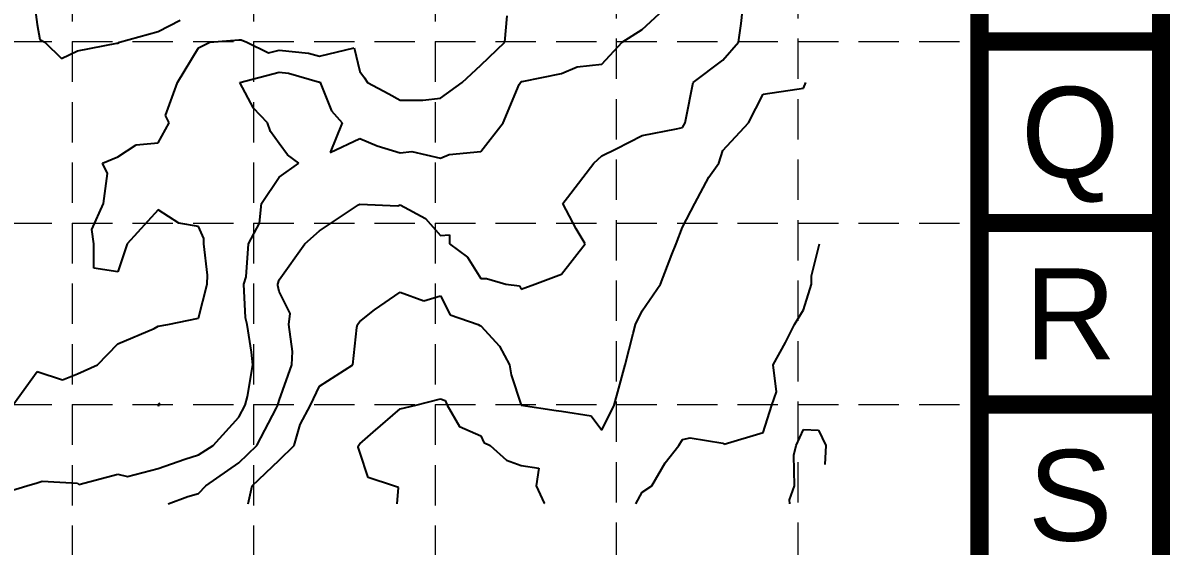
# Model space of a CAD drawing. Header units: inches. Extents: x 2468858 to 2474627, y 7110391 to 7114000.
# Drawn here: x 2474058 to 2474627, y 7112215 to 7112474 of the extents above; entities that cross this region are included whole.
import ezdxf
from ezdxf.enums import TextEntityAlignment as Align

# ---------------------------------------------------------------- set-up
doc = ezdxf.new("R2010")
doc.units = ezdxf.units.IN
doc.header["$MEASUREMENT"] = 0
doc.linetypes.add('HIDDEN', pattern=[0.375, 0.25, -0.125])
for name, color, linetype in [('BASE', 7, 'Continuous'), ('contours', 35, 'Continuous'), ('GRID', 254, 'HIDDEN'), ('SODDED LOT', 2, 'Continuous')]:
    doc.layers.add(name, color=color, linetype=linetype)
doc.styles.get("Standard").update_dxf_attribs({"font": 'ARIAL.TTF'})

msp = doc.modelspace()

# ---------------------------------------------------------------- hatches: boundary and pattern name
at = {"layer": 'SODDED LOT'}
h = msp.add_hatch(dxfattribs=at)
h.set_pattern_fill('ANSI31', color=256, scale=30, style=0)
h.set_pattern_definition([(45, (0, 0), (-2.6516504294, 2.6516504294), [])])
h.paths.add_polyline_path([(2473645.39, 7113690.66), (2473644.98, 7113704.58), (2473380.05, 7113706.22), (2473375.55, 7113692.3), (2473381.69, 7113694.76), (2473634.33, 7113693.94)])
h.paths.add_polyline_path([(2473661.81, 7113026.94), (2473687.47, 7113025.61), (2473728.46, 7113019.28), (2473771.12, 7113012.61), (2473800.78, 7113000.62), (2473816.11, 7112991.96), (2473817.62, 7112992.3), (2473826.58, 7112958.99), (2473778.33, 7112869.43), (2473754.23, 7112818.27), (2473704.86, 7112707.31), (2473675.95, 7112628.52), (2473649.37, 7112551.6), (2473609.35, 7112401.13), (2473621.99, 7112397.24), (2473660.24, 7112541.42), (2473686.99, 7112623.57), (2473721.05, 7112713.98), (2473756.54, 7112795.8), (2473776.21, 7112842.14), (2473803.69, 7112892.8), (2473821.26, 7112931.75), (2473838.19, 7112953.92), (2473843.82, 7112970.36), (2473841.57, 7112984.99), (2473834.36, 7112995.8), (2473821.75, 7113003.46), (2473803.51, 7113011.56), (2473780.76, 7113020.12), (2473754.18, 7113027.78), (2473717.91, 7113032.73), (2473683.75, 7113037.76), (2473675.22, 7113037.54), (2473668.46, 7113034.66), (2473663.02, 7113029.01)])
h.paths.add_polyline_path([(2473971.46, 7113199.84), (2473953.3, 7113211.94), (2473941.19, 7113192.09), (2473861.1, 7113065.57), (2473810.53, 7113087.5), (2473761.17, 7113101.51), (2473720.96, 7113106.99), (2473697.2, 7113110.44), (2473674.12, 7113113.74), (2473679.51, 7113105.34), (2473686.71, 7113099.95), (2473703.5, 7113097.55), (2473742.47, 7113092.16), (2473787.44, 7113083.17), (2473826.42, 7113069.98), (2473851, 7113058.59), (2473862.39, 7113053.19), (2473874.39, 7113053.49), (2473885.78, 7113058.29), (2473895.97, 7113069.68), (2473937.95, 7113137.71), (2473969.87, 7113198.61)])
h.paths.add_polyline_path([(2474189.42, 7113705.55), (2474212.71, 7113695.29), (2474173.05, 7113585.51), (2474125.46, 7113471.59), (2474078.44, 7113374.03), (2473995.24, 7113231.38), (2473980.72, 7113211.84), (2473961.73, 7113224.12), (2474019.25, 7113316.23), (2474060.01, 7113393.26), (2474123.11, 7113525), (2474155.5, 7113608.17)])
h.paths.add_polyline_path([(2472149.87, 7113580.61), (2472139.15, 7113587.25), (2472148.34, 7113599.5), (2472129.96, 7113617.37), (2472301.04, 7113620.95), (2472421.05, 7113670.47), (2472435.86, 7113657.7), (2472418.5, 7113656.68), (2472386.32, 7113644.43), (2472349.55, 7113630.65), (2472301.04, 7113613.8), (2472253.54, 7113608.18), (2472206.05, 7113607.67), (2472182.05, 7113606.65), (2472168.77, 7113602.57), (2472156, 7113590.31)])
h.paths.add_polyline_path([(2472770.94, 7113693.31), (2472783.83, 7113696.4), (2473029.19, 7113695.37), (2473046.2, 7113689.7), (2473045.68, 7113705.68), (2472771.46, 7113707.22)])
h.paths.add_polyline_path([(2472613.26, 7113048.11), (2472742.65, 7113047.89), (2472742.87, 7112984.1), (2472740.21, 7112975.02), (2472732.24, 7112966.82), (2472722.71, 7112964.61), (2472628.32, 7112964.83), (2472620.35, 7112967.71), (2472615.69, 7112974.13), (2472614.14, 7112982.33), (2472613.26, 7112995.17)])
h.paths.add_polyline_path([(2471336.5, 7111475.41), (2471335.53, 7111275.42), (2470491.66, 7111254.32), (2470479.59, 7111328.94), (2470466.02, 7111461.6), (2470553.43, 7111470.9), (2470638.4, 7111473.12)])
h.paths.add_polyline_path([(2473446.67, 7112356.48), (2473471.9, 7112308.47), (2473532.94, 7112257.21), (2473501.2, 7112186.43), (2473329.47, 7112103.43), (2473116.22, 7112035.9), (2473103.2, 7112106.69), (2473072.63, 7112126.65), (2472815.11, 7111934.94), (2472802.33, 7111780.66), (2472622.31, 7111675.22), (2472617.64, 7111803.67), (2472501.02, 7111721.1), (2472320.82, 7111594.38), (2472182.92, 7111519.02), (2472068.92, 7111484.1), (2471932.85, 7111463.88), (2471923.66, 7111337.05), (2471693.82, 7111327.86), (2471696.08, 7111477.57), (2471836.92, 7111477.57), (2471858.78, 7111468.52), (2471876.58, 7111467.89), (2471898.13, 7111477.88), (2471906.24, 7111490.37), (2471909.37, 7111504.1), (2471908.12, 7111517.84), (2471903.75, 7111528.77), (2471899.69, 7111538.75), (2471899.78, 7111997.71), (2471902.82, 7112006.8), (2471908.61, 7112013.14), (2471915.23, 7112016.45), (2471926.26, 7112016.45), (2472502.65, 7112016.18), (2472510.04, 7112014.97), (2472516.23, 7112010.27), (2472519.86, 7112006.24), (2472597.23, 7111900.26), (2472601.63, 7111894), (2472601.97, 7111890.79), (2472601.97, 7111885.88), (2472602.14, 7111880.64), (2472603.49, 7111873.53), (2472605.53, 7111864.06), (2472610.94, 7111855.26), (2472618.72, 7111847.65), (2472625.66, 7111842.74), (2472634.12, 7111839.53), (2472648.17, 7111837.16), (2472661.03, 7111839.36), (2472670.85, 7111843.93), (2472681.25, 7111852.18), (2472689.32, 7111863.68), (2472693.24, 7111876.13), (2472698.54, 7111882.82), (2472979.47, 7112088.66), (2473047.7, 7112135.28), (2473102.11, 7112161.18), (2473168.62, 7112185.36), (2473235.48, 7112199.35), (2473286.97, 7112219.37), (2473338.95, 7112250.36), (2473378.05, 7112286.58), (2473406.65, 7112322.33), (2473434.97, 7112369.64)])
h.paths.add_polyline_path([(2469394.72, 7112321.68), (2469408.62, 7112317.35), (2469404.61, 7112306.55), (2469398.28, 7112300.53), (2469390.56, 7112297.13), (2469383.91, 7112297.75), (2469371.4, 7112301.14), (2469261.63, 7112337.75), (2469252.63, 7112344.02), (2469246.91, 7112352.88), (2469243.9, 7112361.06), (2469244.31, 7112369.38), (2469247.04, 7112379.88), (2469254.13, 7112392.28), (2469258.63, 7112404.82), (2469259.86, 7112413.96), (2469268.32, 7112441.06), (2469285.1, 7112497.6), (2469297.51, 7112549.94), (2469306.04, 7112604.22), (2469344.05, 7112603.83), (2469331.64, 7112539.47), (2469306.04, 7112437.89), (2469285.48, 7112378.57), (2469297.12, 7112353.37)])
h.paths.add_polyline_path([(2469215.25, 7111699.11), (2469133.16, 7111698.8), (2469133.12, 7111837.42), (2469136.78, 7111854.07), (2469131.5, 7111869.1), (2469132.54, 7111935.15), (2469148.79, 7112051.43), (2469175.43, 7112146.92), (2469214.08, 7112259.79), (2469218.22, 7112266.73), (2469223.73, 7112271.92), (2469228.76, 7112275.22), (2469234.9, 7112277.11), (2469242.61, 7112277.42), (2469249.21, 7112276.01), (2469256.45, 7112274.12), (2469362.5, 7112239.2), (2469368.95, 7112235.11), (2469372.09, 7112231.49), (2469374.61, 7112225.05), (2469375.55, 7112217.02), (2469372.57, 7112206.8), (2469260.7, 7112244.71), (2469237.57, 7112231.81), (2469223.88, 7112159.46), (2469213.8, 7112077.45), (2469211.79, 7111997.38), (2469212.59, 7111919.31)])
edge = h.paths.add_edge_path()
edge.add_line((2469946.69, 7111538.54), (2469944.94, 7111523.5))
edge.add_line((2469944.94, 7111523.5), (2469929.5, 7111368.54))
edge.add_line((2469929.5, 7111368.54), (2469627.82, 7111363.41))
edge.add_line((2469627.82, 7111363.41), (2469640.14, 7111528.56))
edge.add_line((2469640.14, 7111528.56), (2469611.1, 7111528.96))
edge.add_line((2469611.1, 7111528.96), (2469563.64, 7111542.06))
edge.add_line((2469563.64, 7111542.06), (2469395.72, 7111608.85))
edge.add_line((2469395.72, 7111608.85), (2469312.31, 7111524.84))
edge.add_line((2469312.31, 7111524.84), (2469259.94, 7111580.22))
edge.add_line((2469259.94, 7111580.22), (2469329.02, 7111646.45))
edge.add_line((2469329.02, 7111646.45), (2469327.64, 7111656.69))
edge.add_line((2469327.64, 7111656.69), (2469327.34, 7111668.01))
edge.add_line((2469327.34, 7111668.01), (2469328.7, 7111676.32))
edge.add_line((2469328.7, 7111676.32), (2469331.57, 7111684.93))
edge.add_line((2469331.57, 7111684.93), (2469335.65, 7111692.02))
edge.add_line((2469335.65, 7111692.02), (2469336.86, 7111699.72))
edge.add_line((2469336.86, 7111699.72), (2469350.6, 7111699.88))
edge.add_line((2469350.6, 7111699.88), (2469349.09, 7111695.19))
edge.add_line((2469349.09, 7111695.19), (2469344.26, 7111688.25))
edge.add_line((2469344.26, 7111688.25), (2469339.88, 7111679.79))
edge.add_arc((2469382.62, 7111662.98), 45.93, 158.5343, 290.6104)
edge.add_arc((2469402.89, 7111601.9), 18.55, 61.3608, 102.7575, ccw=False)
edge.add_line((2469411.78, 7111618.18), (2469554, 7111560.87))
edge.add_line((2469554, 7111560.87), (2469580.43, 7111552.5))
edge.add_line((2469580.43, 7111552.5), (2469597.93, 7111547.75))
edge.add_line((2469597.93, 7111547.75), (2469618.84, 7111543.76))
edge.add_line((2469618.84, 7111543.76), (2469652.78, 7111539.88))
edge.add_line((2469652.78, 7111539.88), (2469703, 7111539.88))
edge.add_line((2469703, 7111539.88), (2469903.74, 7111540.59))
edge.add_line((2469903.74, 7111540.59), (2469929.65, 7111539.77))
edge.add_line((2469929.65, 7111539.77), (2469946.69, 7111538.54))

# ---------------------------------------------------------------- linework, layer by layer
at = {"layer": 'BASE', "color": 9}
msp.add_line((2474532.87, 7113905.23), (2474532.87, 7110485.23), dxfattribs=at)
at = {"layer": 'BASE', "const_width": 9}
for points in [[(2468862.87, 7110395.23), (2474622.87, 7110395.23), (2474622.87, 7113995.23), (2468862.87, 7113995.23)], [(2468952.87, 7110485.23), (2474532.87, 7110485.23), (2474532.87, 7113905.23), (2468952.87, 7113905.23)]]:
    msp.add_lwpolyline(points, close=True, dxfattribs=at)
for points in [[(2474622.87, 7112465.23), (2474532.87, 7112465.23)], [(2474622.87, 7112375.23), (2474532.87, 7112375.23)], [(2474622.87, 7112285.23), (2474532.87, 7112285.23)]]:
    msp.add_lwpolyline(points, dxfattribs=at)
at = {"layer": 'contours'}
for p, q in [((2474064.24, 7112483.6, 591), (2474065.57, 7112473.72, 591)), ((2474365.57, 7112471.18, 593), (2474380.38, 7112484.94, 593)), ((2474414.73, 7112474.1, 594), (2474415.75, 7112484.94, 594)), ((2474297.51, 7112464.94, 592), (2474298.55, 7112477.91, 592)), ((2474065.57, 7112473.72, 591), (2474066.92, 7112466.28, 591)), ((2474125.57, 7112470.17, 591), (2474136.5, 7112475.86, 591)), ((2474413.28, 7112464.94, 594), (2474414.73, 7112474.1, 594)), ((2474066.92, 7112466.28, 591), (2474069.34, 7112464.94, 591)), ((2474106.35, 7112464.94, 591), (2474125.57, 7112470.17, 591)), ((2474151.22, 7112464.94, 592), (2474165.57, 7112466.06, 592)), ((2474165.57, 7112466.06, 592), (2474166.74, 7112466.1, 592)), ((2474166.74, 7112466.1, 592), (2474169.45, 7112464.94, 592)), ((2474355.73, 7112464.94, 593), (2474365.57, 7112471.18, 593)), ((2474069.34, 7112464.94, 591), (2474077.52, 7112456.89, 591)), ((2474077.52, 7112456.89, 591), (2474085.57, 7112460.6, 591)), ((2474085.57, 7112460.6, 591), (2474105.09, 7112464.46, 591)), ((2474105.09, 7112464.46, 591), (2474105.57, 7112464.47, 591)), ((2474105.57, 7112464.47, 591), (2474106.35, 7112464.94, 591)), ((2474135.1, 7112444.94, 592), (2474145.57, 7112462.04, 592)), ((2474145.57, 7112462.04, 592), (2474151.22, 7112464.94, 592)), ((2474169.45, 7112464.94, 592), (2474180.26, 7112459.63, 592)), ((2474180.26, 7112459.63, 592), (2474185.57, 7112461, 592)), ((2474185.57, 7112461, 592), (2474200.16, 7112459.52, 592)), ((2474205.57, 7112457.97, 592), (2474222.78, 7112462.14, 592)), ((2474222.78, 7112462.14, 592), (2474225.57, 7112450.41, 592)), ((2474285.57, 7112453.44, 592), (2474297.51, 7112464.94, 592)), ((2474345.57, 7112453.99, 593), (2474355.73, 7112464.94, 593)), ((2474405.57, 7112455.95, 594), (2474413.28, 7112464.94, 594)), ((2474200.16, 7112459.52, 592), (2474205.57, 7112457.97, 592)), ((2474390.86, 7112444.94, 594), (2474405.57, 7112455.95, 594)), ((2474165.96, 7112444.94, 593), (2474185.57, 7112450.01, 593)), ((2474185.57, 7112450.01, 593), (2474190.18, 7112449.54, 593)), ((2474190.18, 7112449.54, 593), (2474205.57, 7112445.12, 593)), ((2474225.57, 7112450.41, 592), (2474227.94, 7112447.3, 592)), ((2474276.3, 7112444.94, 592), (2474285.57, 7112453.44, 592)), ((2474306.1, 7112445.47, 593), (2474325.57, 7112449.36, 593)), ((2474325.57, 7112449.36, 593), (2474333.37, 7112452.73, 593)), ((2474333.37, 7112452.73, 593), (2474345.57, 7112453.99, 593)), ((2474129.12, 7112428.48, 592), (2474135.1, 7112444.94, 592)), ((2474172.89, 7112432.25, 593), (2474165.96, 7112444.94, 593)), ((2474205.57, 7112445.12, 593), (2474205.82, 7112445.18, 593)), ((2474205.82, 7112445.18, 593), (2474205.88, 7112444.94, 593)), ((2474205.88, 7112444.94, 593), (2474211.49, 7112430.86, 593)), ((2474227.94, 7112447.3, 592), (2474229.27, 7112444.94, 592)), ((2474229.27, 7112444.94, 592), (2474239.91, 7112439.27, 592)), ((2474265.57, 7112437.21, 592), (2474276.3, 7112444.94, 592)), ((2474296.62, 7112424.94, 593), (2474304.57, 7112443.93, 593)), ((2474304.57, 7112443.93, 593), (2474305.17, 7112444.94, 593)), ((2474305.17, 7112444.94, 593), (2474305.57, 7112445.33, 593)), ((2474305.57, 7112445.33, 593), (2474306.1, 7112445.47, 593)), ((2474387.22, 7112426.59, 594), (2474390.86, 7112444.94, 594)), ((2474445.57, 7112442.08, 595), (2474446.8, 7112444.94, 595)), ((2474239.91, 7112439.27, 592), (2474245.57, 7112436.2, 592)), ((2474418.34, 7112424.94, 595), (2474425.57, 7112439.07, 595)), ((2474425.57, 7112439.07, 595), (2474442.21, 7112441.58, 595)), ((2474442.21, 7112441.58, 595), (2474445.57, 7112442.08, 595)), ((2474179.68, 7112424.94, 593), (2474172.89, 7112432.25, 593)), ((2474245.57, 7112436.2, 592), (2474256.74, 7112436.1, 592)), ((2474256.74, 7112436.1, 592), (2474265.57, 7112437.21, 592)), ((2474130.98, 7112424.94, 592), (2474129.12, 7112428.48, 592)), ((2474211.49, 7112430.86, 593), (2474216.83, 7112424.94, 593)), ((2474386.84, 7112424.94, 594), (2474387.22, 7112426.59, 594)), ((2474125.57, 7112415.03, 592), (2474130.98, 7112424.94, 592)), ((2474181.21, 7112420.57, 593), (2474179.68, 7112424.94, 593)), ((2474185.57, 7112414.59, 593), (2474181.21, 7112420.57, 593)), ((2474216.83, 7112424.94, 593), (2474210.86, 7112410.22, 593)), ((2474285.57, 7112410.69, 593), (2474296.62, 7112424.94, 593)), ((2474365.57, 7112418.55, 594), (2474382.58, 7112421.95, 594)), ((2474382.58, 7112421.95, 594), (2474385.57, 7112422.52, 594)), ((2474385.57, 7112422.52, 594), (2474386.84, 7112424.94, 594)), ((2474405.57, 7112411.22, 595), (2474418.34, 7112424.94, 595)), ((2474114.69, 7112414.05, 592), (2474125.57, 7112415.03, 592)), ((2474210.86, 7112410.22, 593), (2474225.57, 7112417.19, 593)), ((2474225.57, 7112417.19, 593), (2474234.13, 7112413.5, 593)), ((2474352.7, 7112412.06, 594), (2474365.57, 7112418.55, 594)), ((2474105.57, 7112408.06, 592), (2474114.69, 7112414.05, 592)), ((2474189.73, 7112409.1, 593), (2474185.57, 7112414.59, 593)), ((2474234.13, 7112413.5, 593), (2474245.57, 7112410.04, 593)), ((2474245.57, 7112410.04, 593), (2474251.27, 7112410.64, 593)), ((2474251.27, 7112410.64, 593), (2474265.57, 7112407.47, 593)), ((2474265.57, 7112407.47, 593), (2474269.9, 7112409.27, 593)), ((2474269.9, 7112409.27, 593), (2474285.57, 7112410.69, 593)), ((2474345.57, 7112408.57, 594), (2474352.7, 7112412.06, 594)), ((2474403.51, 7112404.94, 595), (2474405.57, 7112411.22, 595)), ((2474097.85, 7112404.94, 592), (2474105.57, 7112408.06, 592)), ((2474100.44, 7112399.8, 592), (2474097.85, 7112404.94, 592)), ((2474185.57, 7112398, 593), (2474195.27, 7112404.94, 593)), ((2474195.27, 7112404.94, 593), (2474189.73, 7112409.1, 593)), ((2474328.55, 7112387.92, 594), (2474341.54, 7112404.94, 594)), ((2474341.54, 7112404.94, 594), (2474345.57, 7112408.57, 594)), ((2474398.61, 7112397.97, 595), (2474403.51, 7112404.94, 595)), ((2474098.36, 7112384.94, 592), (2474100.44, 7112399.8, 592)), ((2474176.76, 7112384.94, 593), (2474185.57, 7112398, 593)), ((2474391.76, 7112384.94, 595), (2474398.61, 7112397.97, 595)), ((2474326.21, 7112384.94, 594), (2474328.55, 7112387.92, 594)), ((2474092.67, 7112372.04, 592), (2474098.36, 7112384.94, 592)), ((2474125.57, 7112381.7, 592), (2474110.15, 7112364.94, 592)), ((2474135.8, 7112375.17, 592), (2474125.57, 7112381.7, 592)), ((2474175.79, 7112375.15, 593), (2474176.76, 7112384.94, 593)), ((2474205.57, 7112371.36, 594), (2474224.83, 7112384.19, 594)), ((2474224.83, 7112384.19, 594), (2474225.57, 7112384.6, 594)), ((2474225.57, 7112384.6, 594), (2474244.47, 7112383.83, 594)), ((2474244.47, 7112383.83, 594), (2474245.57, 7112384.28, 594)), ((2474245.57, 7112384.28, 594), (2474258.04, 7112377.41, 594)), ((2474332.91, 7112372.27, 594), (2474326.21, 7112384.94, 594)), ((2474385.57, 7112373.18, 595), (2474391.76, 7112384.94, 595)), ((2474145.57, 7112373.54, 592), (2474135.8, 7112375.17, 592)), ((2474170.3, 7112364.94, 593), (2474175.79, 7112375.15, 593)), ((2474258.04, 7112377.41, 594), (2474265.57, 7112369.11, 594)), ((2474093.68, 7112364.94, 592), (2474092.67, 7112372.04, 592)), ((2474148.23, 7112367.59, 592), (2474145.57, 7112373.54, 592)), ((2474198.25, 7112364.94, 594), (2474205.57, 7112371.36, 594)), ((2474265.57, 7112369.11, 594), (2474269.97, 7112369.33, 594)), ((2474269.97, 7112369.33, 594), (2474269.98, 7112364.94, 594)), ((2474337.25, 7112364.94, 594), (2474332.91, 7112372.27, 594)), ((2474382.45, 7112364.94, 595), (2474385.57, 7112373.18, 595)), ((2474093.57, 7112352.93, 592), (2474093.68, 7112364.94, 592)), ((2474110.15, 7112364.94, 592), (2474105.57, 7112351.04, 592)), ((2474148.1, 7112364.94, 592), (2474148.23, 7112367.59, 592)), ((2474150.05, 7112349.41, 592), (2474148.1, 7112364.94, 592)), ((2474169.15, 7112348.52, 593), (2474170.3, 7112364.94, 593)), ((2474185.57, 7112347.12, 594), (2474198.25, 7112364.94, 594)), ((2474269.98, 7112364.94, 594), (2474278.96, 7112358.32, 594)), ((2474325.57, 7112349.87, 594), (2474337.25, 7112364.94, 594)), ((2474380.34, 7112359.7, 595), (2474382.45, 7112364.94, 595)), ((2474449.62, 7112348.99, 596), (2474453.46, 7112364.94, 596)), ((2474278.96, 7112358.32, 594), (2474285.57, 7112347.78, 594)), ((2474374.6, 7112344.94, 595), (2474380.34, 7112359.7, 595)), ((2474105.57, 7112351.04, 592), (2474093.57, 7112352.93, 592)), ((2474149.8, 7112344.94, 592), (2474150.05, 7112349.41, 592)), ((2474167.99, 7112344.94, 593), (2474169.15, 7112348.52, 593)), ((2474184.86, 7112344.94, 594), (2474185.57, 7112347.12, 594)), ((2474285.57, 7112347.78, 594), (2474288.31, 7112347.67, 594)), ((2474288.31, 7112347.67, 594), (2474298.03, 7112344.94, 594)), ((2474312.3, 7112344.94, 594), (2474325.57, 7112349.87, 594)), ((2474449.57, 7112344.94, 596), (2474449.62, 7112348.99, 596)), ((2474145.57, 7112328.01, 592), (2474149.8, 7112344.94, 592)), ((2474168.85, 7112328.21, 593), (2474167.99, 7112344.94, 593)), ((2474184.9, 7112344.26, 594), (2474184.86, 7112344.94, 594)), ((2474185.57, 7112341.31, 594), (2474184.9, 7112344.26, 594)), ((2474191.08, 7112330.45, 594), (2474185.57, 7112341.31, 594)), ((2474232.88, 7112332.24, 595), (2474245.57, 7112340.87, 595)), ((2474245.57, 7112340.87, 595), (2474257.33, 7112336.69, 595)), ((2474298.03, 7112344.94, 594), (2474304.72, 7112344.09, 594)), ((2474304.72, 7112344.09, 594), (2474305.57, 7112342.36, 594)), ((2474305.57, 7112342.36, 594), (2474312.3, 7112344.94, 594)), ((2474365.57, 7112331.73, 595), (2474374.6, 7112344.94, 595)), ((2474445.57, 7112332.17, 596), (2474449.57, 7112344.94, 596)), ((2474257.33, 7112336.69, 595), (2474265.57, 7112339.07, 595)), ((2474265.57, 7112339.07, 595), (2474270.37, 7112329.73, 595)), ((2474190.31, 7112324.94, 594), (2474191.08, 7112330.45, 594)), ((2474225.57, 7112326.4, 595), (2474232.88, 7112332.24, 595)), ((2474270.37, 7112329.73, 595), (2474284.2, 7112324.94, 595)), ((2474362.31, 7112324.94, 595), (2474365.57, 7112331.73, 595)), ((2474441.07, 7112324.94, 596), (2474445.57, 7112332.17, 596)), ((2474123.61, 7112322.98, 592), (2474125.57, 7112324.09, 592)), ((2474125.57, 7112324.09, 592), (2474130.29, 7112324.94, 592)), ((2474130.29, 7112324.94, 592), (2474145.57, 7112328.01, 592)), ((2474169.6, 7112324.94, 593), (2474168.85, 7112328.21, 593)), ((2474171.83, 7112311.19, 593), (2474169.6, 7112324.94, 593)), ((2474192.23, 7112311.6, 594), (2474190.31, 7112324.94, 594)), ((2474224.1, 7112323.46, 595), (2474224.34, 7112324.94, 595)), ((2474224.34, 7112324.94, 595), (2474225.57, 7112326.4, 595)), ((2474284.2, 7112324.94, 595), (2474284.99, 7112324.35, 595)), ((2474284.99, 7112324.35, 595), (2474285.57, 7112324.24, 595)), ((2474285.57, 7112324.24, 595), (2474294.78, 7112314.14, 595)), ((2474361.07, 7112320.43, 595), (2474362.31, 7112324.94, 595)), ((2474436.62, 7112315.99, 596), (2474441.07, 7112324.94, 596)), ((2474105.57, 7112315.36, 592), (2474123.61, 7112322.98, 592)), ((2474222.08, 7112304.94, 595), (2474224.1, 7112323.46, 595)), ((2474357.1, 7112304.94, 595), (2474361.07, 7112320.43, 595)), ((2474095.41, 7112304.94, 592), (2474105.57, 7112315.36, 592)), ((2474294.78, 7112314.14, 595), (2474299.73, 7112304.94, 595)), ((2474430.51, 7112304.94, 596), (2474436.62, 7112315.99, 596)), ((2474172.51, 7112304.94, 593), (2474171.83, 7112311.19, 593)), ((2474191.77, 7112304.94, 594), (2474192.23, 7112311.6, 594)), ((2474053.46, 7112284.94, 592), (2474065.57, 7112301.55, 592)), ((2474065.57, 7112301.55, 592), (2474078.14, 7112297.51, 592)), ((2474085.57, 7112300.51, 592), (2474095.41, 7112304.94, 592)), ((2474169.82, 7112289.18, 593), (2474172.51, 7112304.94, 593)), ((2474185.57, 7112287.18, 594), (2474191.77, 7112304.94, 594)), ((2474205.57, 7112294.27, 595), (2474222.08, 7112304.94, 595)), ((2474299.73, 7112304.94, 595), (2474300.55, 7112299.91, 595)), ((2474353.94, 7112293.31, 595), (2474357.1, 7112304.94, 595)), ((2474432.22, 7112291.58, 596), (2474430.51, 7112304.94, 596)), ((2474078.14, 7112297.51, 592), (2474085.57, 7112300.51, 592)), ((2474300.55, 7112299.91, 595), (2474305.56, 7112284.94, 595)), ((2474201.07, 7112284.94, 595), (2474205.57, 7112294.27, 595)), ((2474351.62, 7112284.94, 595), (2474353.94, 7112293.31, 595)), ((2474429.92, 7112284.94, 596), (2474432.22, 7112291.58, 596)), ((2474125.44, 7112284.94, 592), (2474125.43, 7112284.8, 592)), ((2474125.43, 7112284.8, 592), (2474125.57, 7112284.73, 592)), ((2474125.57, 7112285.19, 592), (2474125.44, 7112284.94, 592)), ((2474126.4, 7112285.76, 592), (2474125.57, 7112285.19, 592)), ((2474125.57, 7112284.73, 592), (2474126.26, 7112284.94, 592)), ((2474126.26, 7112284.94, 592), (2474126.4, 7112285.76, 592)), ((2474165.57, 7112278.95, 593), (2474168.63, 7112284.94, 593)), ((2474168.63, 7112284.94, 593), (2474169.82, 7112289.18, 593)), ((2474184.29, 7112283.66, 594), (2474184.95, 7112284.94, 594)), ((2474184.95, 7112284.94, 594), (2474185.57, 7112287.18, 594)), ((2474195.98, 7112275.34, 595), (2474201.07, 7112284.94, 595)), ((2474245.57, 7112283.07, 596), (2474253.38, 7112284.94, 596)), ((2474253.38, 7112284.94, 596), (2474265.57, 7112288.02, 596)), ((2474265.57, 7112288.02, 596), (2474267.87, 7112287.23, 596)), ((2474267.87, 7112287.23, 596), (2474268.89, 7112284.94, 596)), ((2474268.89, 7112284.94, 596), (2474275.05, 7112274.41, 596)), ((2474305.56, 7112284.94, 595), (2474305.56, 7112284.93, 595)), ((2474305.56, 7112284.93, 595), (2474305.57, 7112284.92, 595)), ((2474305.57, 7112284.92, 595), (2474322.92, 7112282.28, 595)), ((2474345.57, 7112272.58, 595), (2474351.62, 7112284.94, 595)), ((2474425.57, 7112271.39, 596), (2474429.92, 7112284.94, 596)), ((2474152.87, 7112264.94, 593), (2474165.57, 7112278.95, 593)), ((2474174.51, 7112264.94, 594), (2474184.29, 7112283.66, 594)), ((2474232.19, 7112271.55, 596), (2474245.57, 7112283.07, 596)), ((2474322.92, 7112282.28, 595), (2474325.57, 7112281.97, 595)), ((2474325.57, 7112281.97, 595), (2474340.26, 7112279.63, 595)), ((2474340.26, 7112279.63, 595), (2474345.57, 7112272.58, 595)), ((2474193.02, 7112264.94, 595), (2474195.98, 7112275.34, 595)), ((2474275.05, 7112274.41, 596), (2474285.57, 7112269.64, 596)), ((2474442, 7112264.94, 597), (2474445.57, 7112272.83, 597)), ((2474445.57, 7112272.83, 597), (2474453.09, 7112272.45, 597)), ((2474225.57, 7112265.81, 596), (2474232.19, 7112271.55, 596)), ((2474285.57, 7112269.64, 596), (2474287.05, 7112266.41, 596)), ((2474383.7, 7112264.94, 596), (2474385.57, 7112267.88, 596)), ((2474385.57, 7112267.88, 596), (2474389.33, 7112268.7, 596)), ((2474389.33, 7112268.7, 596), (2474405.57, 7112266.14, 596)), ((2474406.28, 7112265.64, 596), (2474425.57, 7112271.39, 596)), ((2474453.09, 7112272.45, 597), (2474456.72, 7112264.94, 597)), ((2474145.57, 7112260.33, 593), (2474152.87, 7112264.94, 593)), ((2474165.57, 7112256.27, 594), (2474174.51, 7112264.94, 594)), ((2474185.57, 7112257.67, 595), (2474193.02, 7112264.94, 595)), ((2474224.7, 7112264.07, 596), (2474224.93, 7112264.94, 596)), ((2474225.57, 7112261.67, 596), (2474224.7, 7112264.07, 596)), ((2474224.93, 7112264.94, 596), (2474225.57, 7112265.81, 596)), ((2474229.71, 7112249.07, 596), (2474225.57, 7112261.67, 596)), ((2474287.05, 7112266.41, 596), (2474290.14, 7112264.94, 596)), ((2474290.14, 7112264.94, 596), (2474298.21, 7112257.58, 596)), ((2474376.98, 7112256.34, 596), (2474383.7, 7112264.94, 596)), ((2474405.57, 7112266.14, 596), (2474406.28, 7112265.64, 596)), ((2474440.76, 7112260.12, 597), (2474442, 7112264.94, 597)), ((2474456.72, 7112264.94, 597), (2474456.22, 7112255.58, 597)), ((2474125.57, 7112253.49, 593), (2474138.74, 7112258.11, 593)), ((2474138.74, 7112258.11, 593), (2474145.57, 7112260.33, 593)), ((2474149.14, 7112244.94, 594), (2474165.57, 7112256.27, 594)), ((2474172.23, 7112244.94, 595), (2474185.57, 7112257.67, 595)), ((2474298.21, 7112257.58, 596), (2474305.57, 7112255, 596)), ((2474370.39, 7112244.94, 596), (2474376.98, 7112256.34, 596)), ((2474441.12, 7112244.94, 597), (2474440.76, 7112260.12, 597)), ((2474086.19, 7112245.55, 593), (2474105.57, 7112250.71, 593)), ((2474105.57, 7112250.71, 593), (2474110.26, 7112249.62, 593)), ((2474110.26, 7112249.62, 593), (2474125.57, 7112253.49, 593)), ((2474305.57, 7112255, 596), (2474314.24, 7112253.61, 596)), ((2474314.24, 7112253.61, 596), (2474312.94, 7112244.94, 596)), ((2474045.57, 7112240.54, 593), (2474060.32, 7112244.94, 593)), ((2474060.32, 7112244.94, 593), (2474065.57, 7112246.43, 593)), ((2474065.57, 7112246.43, 593), (2474067.93, 7112247.3, 593)), ((2474067.93, 7112247.3, 593), (2474085.57, 7112246.28, 593)), ((2474085.57, 7112246.28, 593), (2474086.19, 7112245.55, 593)), ((2474145.57, 7112241.18, 594), (2474149.14, 7112244.94, 594)), ((2474170.16, 7112236.03, 595), (2474172.23, 7112244.94, 595)), ((2474242.18, 7112244.94, 596), (2474229.71, 7112249.07, 596)), ((2474244.71, 7112244.07, 596), (2474242.18, 7112244.94, 596)), ((2474312.94, 7112244.94, 596), (2474316.89, 7112236.25, 596)), ((2474365.57, 7112241.77, 596), (2474370.39, 7112244.94, 596)), ((2474438.65, 7112238.02, 597), (2474441.12, 7112244.94, 597)), ((2474130.53, 7112236.03, 594), (2474140.28, 7112239.65, 594)), ((2474140.28, 7112239.65, 594), (2474145.57, 7112241.18, 594)), ((2474244, 7112236.03, 596), (2474244.71, 7112244.07, 596)), ((2474362.49, 7112236.03, 596), (2474365.57, 7112241.77, 596)), ((2474316.89, 7112236.25, 596), (2474316.87, 7112236.03, 596)), ((2474438.73, 7112236.03, 597), (2474438.65, 7112238.02, 597))]:
    msp.add_line(p, q, dxfattribs=at)
at = {"layer": 'GRID', "color": 252, "linetype": 'HIDDEN', "lineweight": 0, "ltscale": 80}
for p, q in [((2474352.71, 7113906.7), (2474352.71, 7110754.83)), ((2474442.71, 7113906.7), (2474442.71, 7110754.83)), ((2474082.87, 7113905.23), (2474082.87, 7110754.83)), ((2474172.87, 7113905.23), (2474172.87, 7110754.83)), ((2474262.87, 7113905.23), (2474262.87, 7110754.83)), ((2468952.87, 7112465.23), (2474532.87, 7112465.23)), ((2468952.87, 7112375.23), (2474532.87, 7112375.23)), ((2468952.87, 7112285.23), (2474532.87, 7112285.23))]:
    msp.add_line(p, q, dxfattribs=at)

# ---------------------------------------------------------------- texts
at = {"layer": 'BASE'}
for s, p in [('Q', (2474577.87, 7112420.23)), ('R', (2474577.87, 7112330.23)), ('S', (2474577.87, 7112240.23))]:
    msp.add_text(s, height=45, dxfattribs=at).set_placement(p, align=Align.MIDDLE_CENTER)

doc.saveas('drawing.dxf')
